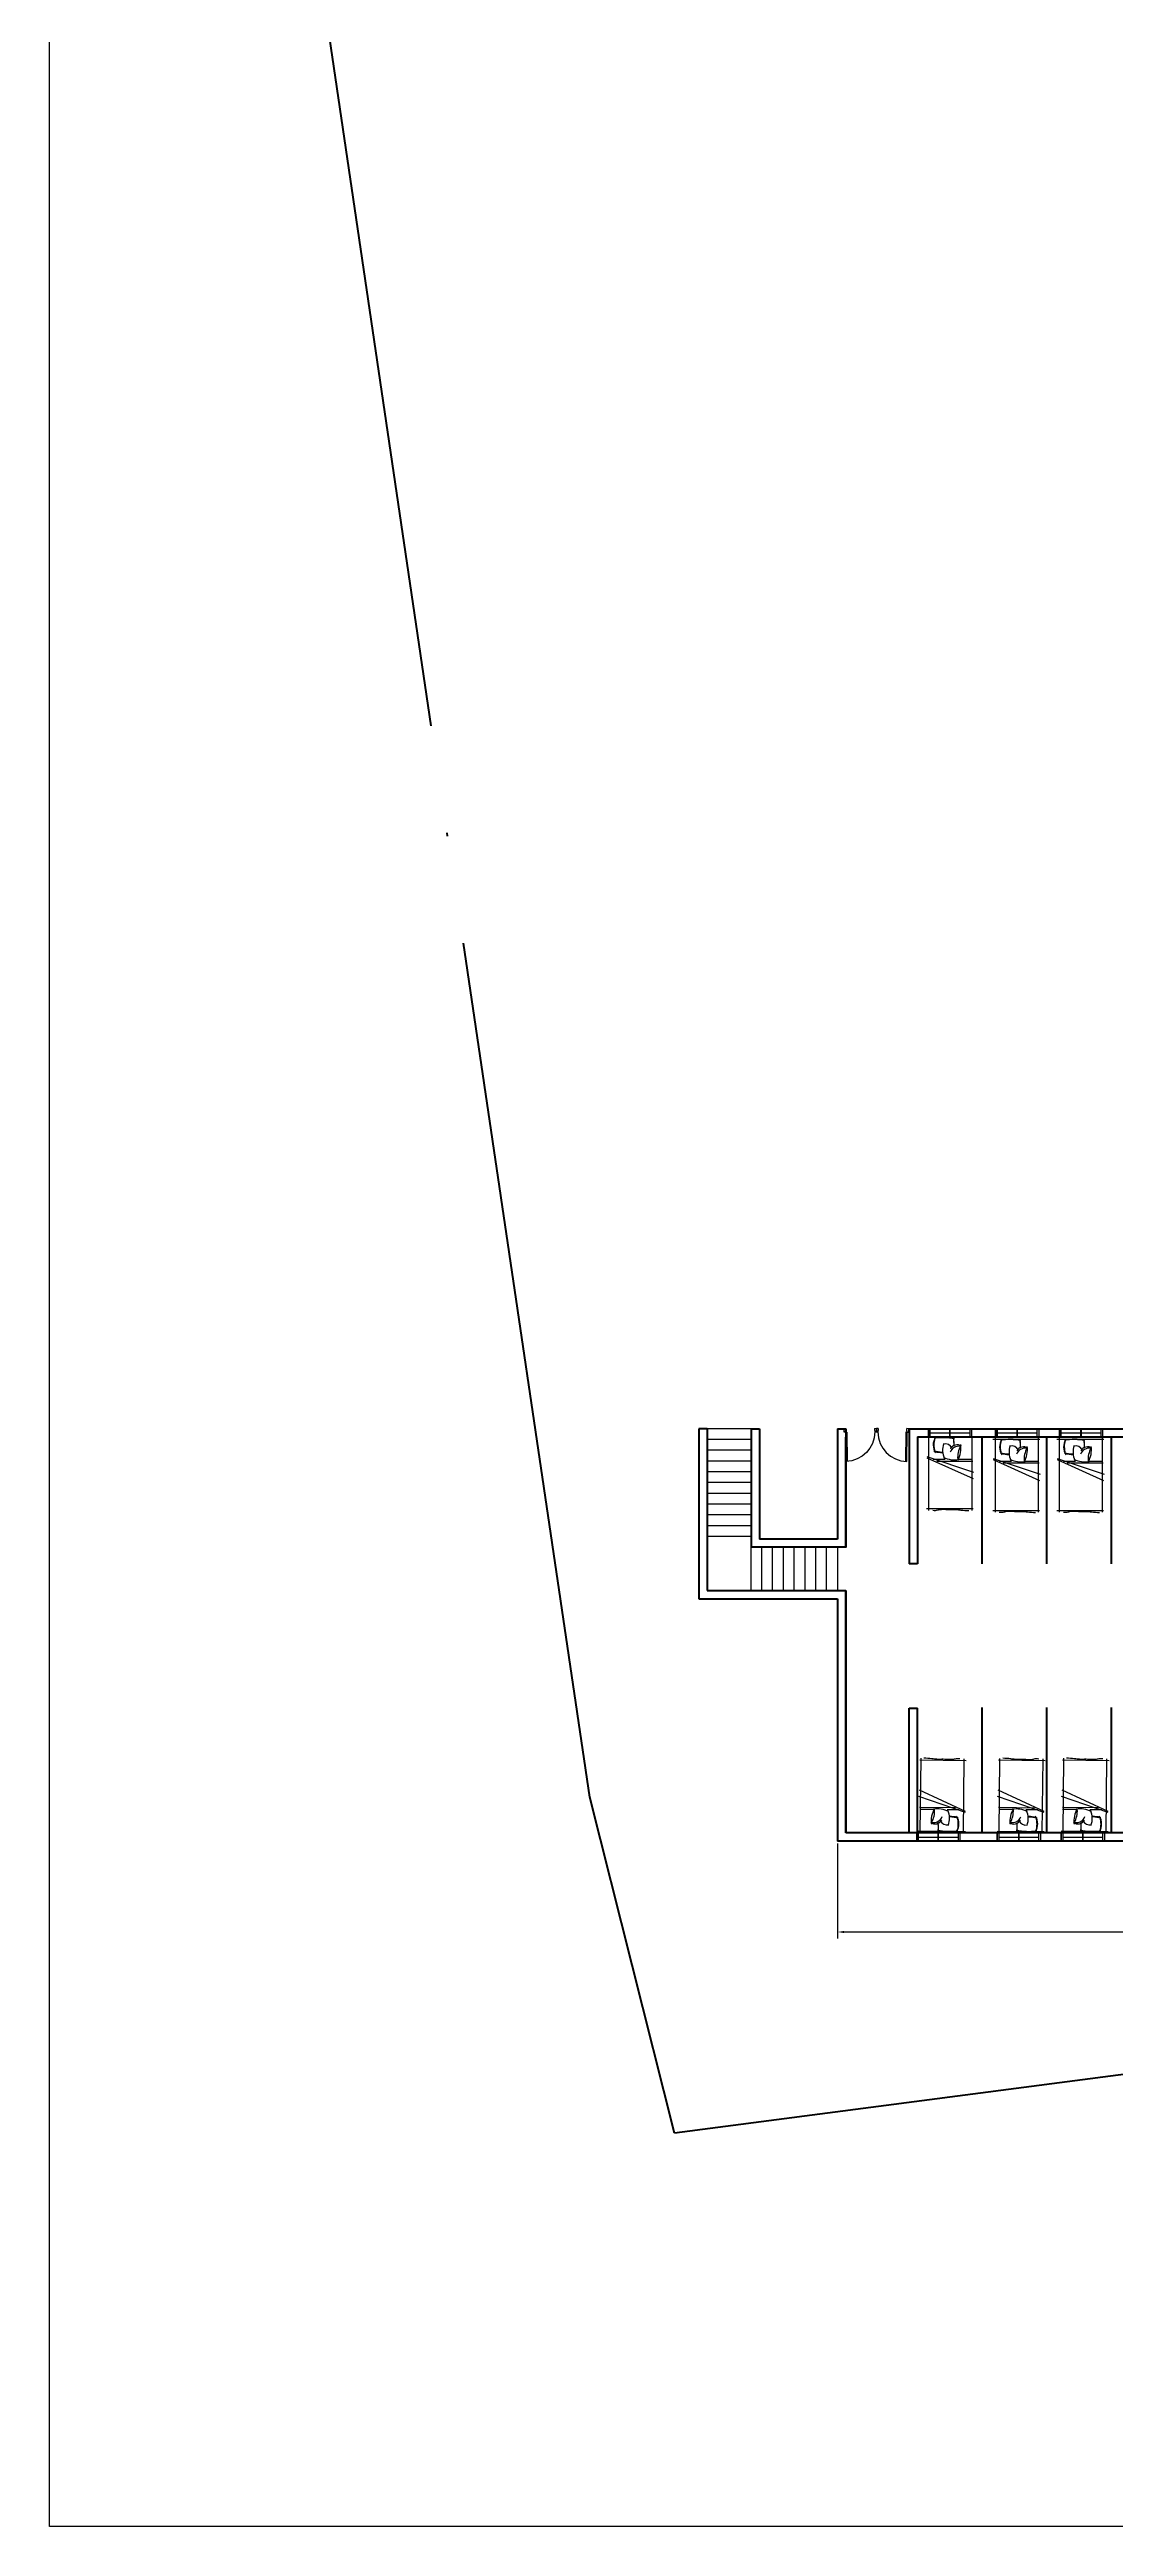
# Model space of a CAD drawing. Header units: metres. Extents: x -353 to 1688, y -477 to 135.
# Drawn here: x -352.9 to -323.2, y -477.2 to -408.4 of the extents above; entities that cross this region are included whole.
import ezdxf

# ---------------------------------------------------------------- set-up
doc = ezdxf.new("R2010")
doc.units = ezdxf.units.M
doc.header["$MEASUREMENT"] = 0
doc.linetypes.add('ACAD_ISO04W100', pattern=[30, 24, -3, 0, -3])
for name, color, linetype, lineweight in [('DIMENSION', 240, 'Continuous', 40), ('SITE BOUNDARY', 6, 'ACAD_ISO04W100', 60), ('WALL', 2, 'Continuous', 40)]:
    doc.layers.add(name, color=color, linetype=linetype, lineweight=lineweight)
doc.layers.add('door space', color=1, linetype='Continuous')
doc.layers.add('WINDOW', color=10, linetype='Continuous')
doc.layers.add('FURNITURE', color=130, linetype='Continuous', plot=False)
doc.layers.add('STAIR', color=231, linetype='Continuous', plot=False)
doc.styles.get("Standard").update_dxf_attribs({"font": 'arial.ttf'})
doc.dimstyles.new('Annotative', dxfattribs={"dimscale": 0, "dimtxt": 0.18, "dimasz": 0.18, "dimexe": 0.18, "dimexo": 0.0625, "dimgap": 0.09, "dimtad": 0, "dimtih": 1, "dimtoh": 1, "dimdec": 4, "dimzin": 0, "dimdsep": 46, "dimtxsty": 'Standard', "dimcen": 0.09, "dimadec": 0, "dimazin": 0, "dimtfac": 1, "dimtdec": 4, "dimtofl": 0, "dimtmove": 0, "dimatfit": 3, "dimfxl": 1, "dimtolj": 1, "dimtzin": 0, "dimarcsym": 0})

# ---------------------------------------------------------------- blocks, each defined once
blk = doc.blocks.new('*D422')
at = {"layer": 'Defpoints', "color": 0, "transparency": 16777216}
for p in [(-330.954, -458.16), (-300.071, -458.16), (-330.954, -460.684)]:
    blk.add_point(p, dxfattribs=at)
at = {"layer": 'DIMENSION', "color": 0, "lineweight": -2, "transparency": 16777216}
for p, q in [((-330.954, -458.222), (-330.954, -460.864)), ((-300.071, -458.222), (-300.071, -460.864)), ((-330.774, -460.684), (-316.029, -460.684)), ((-300.251, -460.684), (-314.996, -460.684))]:
    blk.add_line(p, q, dxfattribs=at)
at = {"layer": 'DIMENSION', "color": 0, "transparency": 16777216}
for points in [[(-330.774, -460.654), (-330.774, -460.714), (-330.954, -460.684)], [(-300.251, -460.654), (-300.251, -460.714), (-300.071, -460.684)]]:
    blk.add_solid(points, dxfattribs=at)
at = {"layer": 'DIMENSION', "color": 0, "transparency": 16777216, "insert": (-315.513, -460.684), "char_height": 0.18, "attachment_point": 5}
blk.add_mtext('\\A1;30.8831', dxfattribs=at)

msp = doc.modelspace()

# ---------------------------------------------------------------- linework, layer by layer
at = {"layer": 'Defpoints'}
msp.add_lwpolyline([(-278.62823, -477.20867), (-352.87823, -477.20867), (-352.87823, -372.20867), (-278.62823, -372.20867)], close=True, dxfattribs=at)
at = {"layer": 'door space'}
for p, q in [((-330.77583, -446.69316), (-330.72583, -446.69266)), ((-330.77483, -446.79315), (-330.77583, -446.69316)), ((-330.72983, -446.7927), (-330.77483, -446.79315)), ((-330.72523, -446.75265), (-330.73023, -446.7527)), ((-330.72983, -446.7927), (-330.73023, -446.7527)), ((-330.72983, -446.7927), (-330.69483, -446.79235)), ((-330.7217, -447.60266), (-330.72983, -446.7927)), ((-330.72523, -446.75265), (-330.72583, -446.69266)), ((-330.69483, -446.79235), (-330.6867, -447.60231)), ((-329.92587, -446.68463), (-329.87587, -446.68412)), ((-329.92587, -446.68463), (-329.92527, -446.74462)), ((-329.92027, -446.74457), (-329.92527, -446.74462)), ((-329.92027, -446.74457), (-329.91987, -446.78457)), ((-329.87487, -446.78412), (-329.91987, -446.78457)), ((-329.87587, -446.68412), (-329.87688, -446.78412)), ((-329.87688, -446.78412), (-329.83188, -446.78457)), ((-329.87587, -446.68412), (-329.87487, -446.78412)), ((-329.82588, -446.68463), (-329.87587, -446.68412)), ((-329.83148, -446.74457), (-329.83188, -446.78457)), ((-329.83148, -446.74457), (-329.82648, -446.74462)), ((-329.82588, -446.68463), (-329.82648, -446.74462)), ((-329.05692, -446.79235), (-329.06505, -447.60231)), ((-329.02192, -446.7927), (-329.05692, -446.79235)), ((-329.03005, -447.60266), (-329.02192, -446.7927)), ((-329.02652, -446.75265), (-329.02592, -446.69266)), ((-329.02652, -446.75265), (-329.02152, -446.7527)), ((-328.97592, -446.69316), (-329.02592, -446.69266)), ((-329.02192, -446.7927), (-329.02152, -446.7527)), ((-329.02192, -446.7927), (-328.97692, -446.79315)), ((-328.97692, -446.79315), (-328.97592, -446.69316))]:
    msp.add_line(p, q, dxfattribs=at)
at = {"layer": 'door space', "extrusion": (0, 0, -1)}
msp.add_ellipse((-330.72983, -446.7927), major_axis=(-0.56698, -0.57848), ratio=1, start_param=3.92699082, end_param=5.49778714, dxfattribs=at)
at = {"layer": 'door space'}
msp.add_ellipse((-329.02192, -446.7927), major_axis=(0.56698, -0.57848), ratio=1, start_param=3.92699082, end_param=5.49778714, dxfattribs=at)
at = {"layer": 'FURNITURE', "color": 7, "linetype": 'Continuous'}
for p, q in [((-328.48074, -446.93235), (-327.17241, -446.93235)), ((-326.63299, -446.98585), (-325.32465, -446.98585)), ((-324.85211, -446.98585), (-323.54378, -446.98585)), ((-327.39622, -457.9003), (-328.70446, -457.88532)), ((-325.20521, -457.90272), (-326.51346, -457.88774)), ((-323.42561, -457.90055), (-324.73386, -457.88558))]:
    msp.add_line(p, q, dxfattribs=at)
at = {"layer": 'FURNITURE', "linetype": 'Continuous'}
for p, q in [((-328.47181, -447.47069), (-327.16989, -447.90244)), ((-328.4714, -447.49973), (-327.18695, -448.08006)), ((-328.42272, -446.90231), (-328.42272, -448.96406)), ((-327.22272, -446.90231), (-327.22272, -448.96406)), ((-326.62406, -447.52419), (-325.32214, -447.95593)), ((-326.57496, -446.95581), (-326.57496, -449.01755)), ((-325.37496, -446.95581), (-325.37496, -449.01755)), ((-324.84318, -447.52419), (-323.54126, -447.95593)), ((-324.79409, -446.95581), (-324.79409, -449.01755)), ((-323.59409, -446.95581), (-323.59409, -449.01755)), ((-328.30027, -447.54195), (-327.9617, -447.54195)), ((-328.1979, -447.59275), (-327.19623, -447.59275)), ((-327.58491, -447.54195), (-327.20579, -447.54195)), ((-326.62365, -447.55323), (-325.3392, -448.13355)), ((-326.45252, -447.59545), (-326.11395, -447.59545)), ((-326.35015, -447.64625), (-325.34847, -447.64625)), ((-325.73716, -447.59545), (-325.35803, -447.59545)), ((-324.84277, -447.55323), (-323.55832, -448.13355)), ((-324.67164, -447.59545), (-324.33307, -447.59545)), ((-324.56927, -447.64625), (-323.5676, -447.64625)), ((-323.95628, -447.59545), (-323.57716, -447.59545)), ((-328.48074, -448.90935), (-327.18572, -448.90935)), ((-326.63299, -448.96285), (-325.33797, -448.96285)), ((-324.85211, -448.96285), (-323.55709, -448.96285)), ((-327.37359, -455.92343), (-328.66852, -455.90861)), ((-328.6545, -457.91594), (-328.6309, -455.85433)), ((-327.45458, -457.92968), (-327.43098, -455.86806)), ((-325.18258, -455.92585), (-326.47752, -455.91102)), ((-326.4635, -457.91836), (-326.4399, -455.85675)), ((-325.26358, -457.93209), (-325.23998, -455.87048)), ((-323.40298, -455.92368), (-324.69792, -455.90886)), ((-324.68389, -457.9162), (-324.6603, -455.85458)), ((-323.48397, -457.92993), (-323.46037, -455.86832)), ((-327.39898, -457.36189), (-328.69587, -456.91528)), ((-327.39906, -457.33285), (-328.67679, -456.73786)), ((-325.20798, -457.36431), (-326.50487, -456.91769)), ((-325.20806, -457.33527), (-326.48578, -456.74028)), ((-323.42838, -457.36215), (-324.72527, -456.91553)), ((-323.42846, -457.33311), (-324.70618, -456.73812)), ((-327.67148, -457.2367), (-328.67309, -457.22524)), ((-328.28501, -457.28048), (-328.66411, -457.27615)), ((-327.5697, -457.28867), (-327.90824, -457.2848)), ((-325.48047, -457.23912), (-326.48208, -457.22766)), ((-326.094, -457.2829), (-326.4731, -457.27856)), ((-325.37869, -457.29109), (-325.71724, -457.28721)), ((-323.70087, -457.23696), (-324.70248, -457.22549)), ((-324.3144, -457.28074), (-324.6935, -457.2764)), ((-323.59909, -457.28893), (-323.93763, -457.28505))]:
    msp.add_line(p, q, dxfattribs=at)
for points in [[(-328.30307, -448.95755, 0.15235432), (-328.16635, -448.9491, 0.05352755), (-328.12582, -448.94229, -0.05589674), (-327.88373, -448.93984, 0.02697324), (-327.79613, -448.94193, -0.03694731), (-327.65832, -448.93997, -0.03644179), (-327.52336, -448.95506, 0.02377551), (-327.30087, -448.96559)], [(-326.45531, -449.01104, 0.15235432), (-326.3186, -449.0026, 0.05352755), (-326.27807, -448.99578, -0.05589674), (-326.03597, -448.99333, 0.02697324), (-325.94838, -448.99542, -0.03694731), (-325.81056, -448.99346, -0.03644179), (-325.6756, -449.00856, 0.02377551), (-325.45312, -449.01909)], [(-324.67444, -449.01104, 0.15235432), (-324.53772, -449.0026, 0.05352755), (-324.49719, -448.99578, -0.05589674), (-324.2551, -448.99333, 0.02697324), (-324.1675, -448.99542, -0.03694731), (-324.02969, -448.99346, -0.03644179), (-323.89473, -449.00856, 0.02377551), (-323.67224, -449.01909)], [(-327.5507, -455.8732, 0.15235432), (-327.6875, -455.88008, 0.05352755), (-327.72811, -455.88644, -0.05589674), (-327.97021, -455.88611, 0.02697324), (-328.05778, -455.88302, -0.03694731), (-328.19561, -455.8834, -0.03644179), (-328.33039, -455.86677, 0.02377551), (-328.55273, -455.85369)], [(-325.35969, -455.87562, 0.15235432), (-325.49649, -455.8825, 0.05352755), (-325.5371, -455.88885, -0.05589674), (-325.77921, -455.88853, 0.02697324), (-325.86677, -455.88544, -0.03694731), (-326.0046, -455.88582, -0.03644179), (-326.13938, -455.86918, 0.02377551), (-326.36173, -455.85611)], [(-323.58009, -455.87346, 0.15235432), (-323.71689, -455.88034, 0.05352755), (-323.7575, -455.88669, -0.05589674), (-323.99961, -455.88637, 0.02697324), (-324.08717, -455.88328, -0.03694731), (-324.225, -455.88366, -0.03644179), (-324.35978, -455.86702, 0.02377551), (-324.58213, -455.85394)]]:
    msp.add_lwpolyline(points, format="xyb", dxfattribs=at)
at = {"layer": 'FURNITURE', "color": 7, "linetype": 'Continuous'}
for centre, radius, start, end in [((-327.90658, -447.14845), 0.38873, 147.5099621, 213.8335945), ((-328.00512, -448.34976), 1.41732, 78.5793356, 100.0172144), ((-327.99043, -446.10774), 1.25148, 258.1169154, 267.8849264), ((-327.52028, -447.29171), 0.51276, 159.302573, 206.5026347), ((-327.96429, -447.32616), 0.20995, 24.7523182, 103.9191799), ((-327.69544, -446.85542), 0.70718, 243.9599756, 279.3473847), ((-327.62837, -447.35082), 0.20816, 54.167062, 153.8421297), ((-329.21653, -447.15835), 1.50512, 359.1535781, 7.5532947), ((-326.95567, -447.49725), 0.65945, 151.0455512, 184.1496924), ((-328.14686, -447.2371), 0.62481, 328.6541912, 9.1976874), ((-326.05883, -447.20195), 0.38873, 147.5099621, 213.8335945), ((-326.15737, -448.40326), 1.41732, 78.5793356, 100.0172144), ((-326.14268, -446.16124), 1.25148, 258.1169154, 267.8849264), ((-325.67253, -447.34521), 0.51276, 159.302573, 206.5026347), ((-326.11654, -447.37966), 0.20995, 24.7523182, 103.9191799), ((-325.78062, -447.40431), 0.20816, 54.167062, 153.8421297), ((-327.36878, -447.21185), 1.50512, 359.1535781, 7.5532947), ((-325.10791, -447.55075), 0.65945, 151.0455512, 184.1496924), ((-326.29911, -447.2906), 0.62481, 328.6541912, 9.1976874), ((-324.27795, -447.20195), 0.38873, 147.5099621, 213.8335945), ((-324.37649, -448.40326), 1.41732, 78.5793356, 100.0172144), ((-324.3618, -446.16124), 1.25148, 258.1169154, 267.8849264), ((-323.89165, -447.34521), 0.51276, 159.302573, 206.5026347), ((-324.33566, -447.37966), 0.20995, 24.7523182, 103.9191799), ((-323.99974, -447.40431), 0.20816, 54.167062, 153.8421297), ((-325.5879, -447.21185), 1.50512, 359.1535781, 7.5532947), ((-323.32704, -447.55075), 0.65945, 151.0455512, 184.1496924), ((-324.51823, -447.2906), 0.62481, 328.6541912, 9.1976874), ((-325.84768, -446.90892), 0.70718, 243.9599756, 279.3473847), ((-324.06681, -446.90892), 0.70718, 243.9599756, 279.3473847), ((-328.24374, -457.47211), 0.20816, 233.5112334, 333.1863011), ((-327.72659, -457.59175), 0.62481, 147.9983626, 188.5418588), ((-328.91473, -457.31798), 0.65945, 330.3897225, 3.4938638), ((-328.18235, -457.96824), 0.70718, 63.304147, 98.6915561), ((-326.65789, -457.68274), 1.50512, 178.4977494, 186.897466), ((-327.85558, -456.47754), 1.41732, 257.923507, 279.3613858), ((-327.90812, -457.50061), 0.20995, 204.0964896, 283.2633513), ((-328.3525, -457.52997), 0.51276, 338.6467443, 25.8468061), ((-327.89593, -458.71924), 1.25148, 77.4610868, 87.2290978), ((-327.96786, -457.67764), 0.38873, 326.8541335, 33.1777659), ((-326.05273, -457.47452), 0.20816, 233.5112334, 333.1863011), ((-325.53558, -457.59417), 0.62481, 147.9983626, 188.5418588), ((-326.72372, -457.3204), 0.65945, 330.3897225, 3.4938638), ((-325.99135, -457.97065), 0.70718, 63.304147, 98.6915561), ((-324.46688, -457.68515), 1.50512, 178.4977494, 186.897466), ((-325.66458, -456.47996), 1.41732, 257.923507, 279.3613858), ((-325.71712, -457.50302), 0.20995, 204.0964896, 283.2633513), ((-326.1615, -457.53239), 0.51276, 338.6467443, 25.8468061), ((-325.70493, -458.72166), 1.25148, 77.4610868, 87.2290978), ((-325.77686, -457.68006), 0.38873, 326.8541335, 33.1777659), ((-324.27313, -457.47236), 0.20816, 233.5112334, 333.1863011), ((-323.75598, -457.59201), 0.62481, 147.9983626, 188.5418588), ((-324.94412, -457.31824), 0.65945, 330.3897225, 3.4938638), ((-324.21174, -457.96849), 0.70718, 63.304147, 98.6915561), ((-322.68728, -457.68299), 1.50512, 178.4977494, 186.897466), ((-323.88498, -456.4778), 1.41732, 257.923507, 279.3613858), ((-323.93752, -457.50086), 0.20995, 204.0964896, 283.2633513), ((-324.38189, -457.53022), 0.51276, 338.6467443, 25.8468061), ((-323.92533, -458.7195), 1.25148, 77.4610868, 87.2290978), ((-323.99726, -457.6779), 0.38873, 326.8541335, 33.1777659)]:
    msp.add_arc(centre, radius, start, end, dxfattribs=at)
at = {"layer": 'FURNITURE', "linetype": 'Continuous'}
for centre, radius, start, end in [((-327.6156, -447.13732), 0.66193, 163.9263495, 197.1408686), ((-329.22891, -457.32676), 10.04598, 83.2132218, 84.5476162), ((-328.03089, -448.67992), 1.7363, 79.0486901, 97.9408411), ((-327.58966, -447.4302), 0.24841, 78.0412562, 160.8342262), ((-324.81641, -446.94156), 2.91289, 180.1062848, 184.3311669), ((-325.76785, -447.19082), 0.66193, 163.9263495, 197.1408686), ((-327.38116, -457.38026), 10.04598, 83.2132218, 84.5476162), ((-326.18313, -448.73342), 1.7363, 79.0486901, 97.9408411), ((-325.74191, -447.48369), 0.24841, 78.0412562, 160.8342262), ((-322.96866, -446.99506), 2.91289, 180.1062848, 184.3311669), ((-323.98697, -447.19082), 0.66193, 163.9263495, 197.1408686), ((-325.60028, -457.38026), 10.04598, 83.2132218, 84.5476162), ((-324.40226, -448.73342), 1.7363, 79.0486901, 97.9408411), ((-323.96103, -447.48369), 0.24841, 78.0412562, 160.8342262), ((-321.18778, -446.99506), 2.91289, 180.1062848, 184.3311669), ((-328.28154, -457.39229), 0.24841, 257.3854276, 340.1783976), ((-327.82604, -456.1477), 1.7363, 258.3928615, 277.2850124), ((-331.0602, -457.84915), 2.91289, 359.4504562, 3.6753383), ((-326.52912, -447.51514), 10.04598, 262.5573932, 263.8917875), ((-328.25895, -457.68544), 0.66193, 343.2705209, 16.4850399), ((-326.09053, -457.39471), 0.24841, 257.3854276, 340.1783976), ((-325.63503, -456.15011), 1.7363, 258.3928615, 277.2850124), ((-328.8692, -457.85157), 2.91289, 359.4504562, 3.6753383), ((-324.33811, -447.51755), 10.04598, 262.5573932, 263.8917875), ((-326.06795, -457.68786), 0.66193, 343.2705209, 16.4850399), ((-324.31093, -457.39254), 0.24841, 257.3854276, 340.1783976), ((-323.85543, -456.14795), 1.7363, 258.3928615, 277.2850124), ((-327.08959, -457.84941), 2.91289, 359.4504562, 3.6753383), ((-322.55851, -447.51539), 10.04598, 262.5573932, 263.8917875), ((-324.28835, -457.6857), 0.66193, 343.2705209, 16.4850399)]:
    msp.add_arc(centre, radius, start, end, dxfattribs=at)
at = {"layer": 'SITE BOUNDARY'}
for p, q in [((-337.84936, -456.93413), (-347.9288, -388.84067)), ((-335.49006, -466.27349), (-337.84936, -456.93413)), ((-311.90105, -463.18879), (-335.49006, -466.27349))]:
    msp.add_line(p, q, dxfattribs=at)
at = {"layer": 'STAIR'}
for p, q in [((-333.36098, -446.6931), (-334.58551, -446.6931)), ((-333.36098, -446.9931), (-334.58551, -446.9931)), ((-333.36098, -447.2931), (-334.58551, -447.2931)), ((-333.36098, -447.59222), (-334.58551, -447.59222)), ((-333.36098, -447.89222), (-334.58551, -447.89222)), ((-333.36098, -448.19222), (-334.58551, -448.19222)), ((-333.36098, -448.49222), (-334.58551, -448.49222)), ((-333.36098, -448.79222), (-334.58551, -448.79222)), ((-333.36098, -449.09222), (-334.58551, -449.09222)), ((-333.36098, -449.39222), (-334.58551, -449.39222)), ((-333.36098, -449.69222), (-334.58551, -449.69222)), ((-333.36098, -451.1931), (-333.36098, -449.9931)), ((-333.13098, -449.98776), (-333.13098, -449.9931)), ((-333.06098, -451.1931), (-333.06098, -449.9931)), ((-332.76098, -451.1931), (-332.76098, -449.9931)), ((-332.46098, -451.1931), (-332.46098, -449.9931)), ((-332.16098, -451.1931), (-332.16098, -449.9931)), ((-331.86098, -451.1931), (-331.86098, -449.9931)), ((-331.86098, -451.1931), (-331.86098, -449.9931)), ((-331.56098, -451.1931), (-331.56098, -449.9931)), ((-331.26098, -451.1931), (-331.26098, -449.9931)), ((-330.72407, -449.99222), (-330.95407, -449.99222)), ((-330.95407, -449.99222), (-330.95407, -451.19222))]:
    msp.add_line(p, q, dxfattribs=at)
at = {"layer": 'WALL'}
for p, q in [((-334.81551, -446.6931), (-334.81551, -449.99222)), ((-334.58551, -446.6931), (-334.81551, -446.6931)), ((-334.58551, -446.6931), (-334.58551, -449.99222)), ((-333.36098, -446.6931), (-333.36098, -449.9931)), ((-333.36098, -446.6931), (-333.13098, -446.6931)), ((-333.13098, -446.6931), (-333.13098, -449.76222)), ((-330.95407, -446.69993), (-330.72407, -446.69993)), ((-330.95407, -446.69993), (-330.95407, -449.76222)), ((-330.72407, -446.69993), (-330.72407, -449.99222)), ((-328.96098, -446.6931), (-305.10098, -446.6931)), ((-328.96098, -446.6931), (-328.96098, -450.44761)), ((-330.72407, -449.99222), (-330.72407, -446.92993)), ((-328.73098, -446.9231), (-328.73098, -450.44761)), ((-328.73098, -446.9231), (-305.49407, -446.9231)), ((-326.93098, -450.44761), (-326.93098, -446.9231)), ((-325.13098, -450.44761), (-325.13098, -446.9231)), ((-323.33098, -450.44761), (-323.33098, -446.9231)), ((-334.81551, -449.99222), (-334.81551, -451.42222)), ((-334.58551, -449.99222), (-334.58551, -451.19222)), ((-330.72407, -449.98776), (-333.36098, -449.98776)), ((-330.95407, -449.76222), (-333.13098, -449.76222)), ((-328.73098, -450.44761), (-328.96098, -450.44761)), ((-328.73098, -450.44761), (-328.73098, -450.44761)), ((-334.81551, -451.42222), (-330.95407, -451.42222)), ((-334.58551, -451.19222), (-330.72407, -451.19222)), ((-330.95407, -451.42222), (-330.95407, -458.15993)), ((-330.72407, -457.92993), (-330.72407, -451.19222)), ((-330.72407, -451.19222), (-330.72407, -457.92993)), ((-328.96098, -457.9231), (-328.96098, -454.46222)), ((-328.96098, -454.46222), (-328.73098, -454.46222)), ((-328.73098, -457.9231), (-328.73098, -454.46222)), ((-326.93098, -457.9231), (-326.93098, -454.44761)), ((-325.13098, -457.9231), (-325.13098, -454.44761)), ((-323.33098, -457.9231), (-323.33098, -454.44761)), ((-300.07098, -458.15993), (-330.95407, -458.15993)), ((-307.13098, -457.9231), (-330.72407, -457.9231)), ((-329.56098, -457.9231), (-330.72407, -457.9231))]:
    msp.add_line(p, q, dxfattribs=at)
at = {"layer": 'WINDOW'}
for p, q in [((-328.42926, -446.69403), (-327.22926, -446.69403)), ((-328.42926, -446.92403), (-328.42926, -446.69403)), ((-328.41848, -446.92403), (-328.41848, -446.69403)), ((-328.37926, -446.92403), (-328.37926, -446.69403)), ((-328.37926, -446.80903), (-327.27926, -446.80903)), ((-327.82926, -446.92403), (-327.82926, -446.69403)), ((-327.81848, -446.92403), (-327.81848, -446.69403)), ((-327.27926, -446.69403), (-327.27926, -446.92403)), ((-327.22926, -446.69403), (-327.22926, -446.92403)), ((-326.5583, -446.69115), (-325.3583, -446.69115)), ((-326.5583, -446.92115), (-326.5583, -446.69115)), ((-326.54753, -446.92115), (-326.54753, -446.69115)), ((-326.5083, -446.92115), (-326.5083, -446.69115)), ((-326.5083, -446.80615), (-325.4083, -446.80615)), ((-325.9583, -446.92115), (-325.9583, -446.69115)), ((-325.94753, -446.92115), (-325.94753, -446.69115)), ((-325.4083, -446.69115), (-325.4083, -446.92115)), ((-325.3583, -446.69115), (-325.3583, -446.92115)), ((-324.78391, -446.69711), (-323.58391, -446.69711)), ((-324.78391, -446.92711), (-324.78391, -446.69711)), ((-324.77314, -446.92711), (-324.77314, -446.69711)), ((-324.73391, -446.92711), (-324.73391, -446.69711)), ((-324.73391, -446.81211), (-323.63391, -446.81211)), ((-324.18391, -446.92711), (-324.18391, -446.69711)), ((-324.17314, -446.92711), (-324.17314, -446.69711)), ((-323.63391, -446.69711), (-323.63391, -446.92711)), ((-323.58391, -446.69711), (-323.58391, -446.92711)), ((-327.22926, -446.92403), (-328.42926, -446.92403)), ((-328.42926, -446.92403), (-327.82926, -446.92403)), ((-325.3583, -446.92115), (-326.5583, -446.92115)), ((-326.5583, -446.92115), (-325.9583, -446.92115)), ((-323.58391, -446.92711), (-324.78391, -446.92711)), ((-324.78391, -446.92711), (-324.18391, -446.92711)), ((-328.75446, -457.92968), (-327.55446, -457.92968)), ((-328.75446, -458.15968), (-328.75446, -457.92968)), ((-327.55446, -458.15968), (-328.75446, -458.15968)), ((-328.75446, -458.15968), (-328.15446, -458.15968)), ((-328.74369, -458.15968), (-328.74369, -457.92968)), ((-328.70446, -458.15968), (-328.70446, -457.92968)), ((-328.70446, -458.04468), (-327.60446, -458.04468)), ((-328.15446, -458.15968), (-328.15446, -457.92968)), ((-328.14369, -458.15968), (-328.14369, -457.92968)), ((-327.60446, -457.92968), (-327.60446, -458.15968)), ((-327.55446, -457.92968), (-327.55446, -458.15968)), ((-326.51346, -457.93209), (-325.31346, -457.93209)), ((-326.51346, -458.16209), (-326.51346, -457.93209)), ((-325.31346, -458.16209), (-326.51346, -458.16209)), ((-326.51346, -458.16209), (-325.91346, -458.16209)), ((-326.50268, -458.16209), (-326.50268, -457.93209)), ((-326.46346, -458.16209), (-326.46346, -457.93209)), ((-326.46346, -458.04709), (-325.36346, -458.04709)), ((-325.91346, -458.16209), (-325.91346, -457.93209)), ((-325.90268, -458.16209), (-325.90268, -457.93209)), ((-325.36346, -457.93209), (-325.36346, -458.16209)), ((-325.31346, -457.93209), (-325.31346, -458.16209)), ((-324.73386, -457.92993), (-323.53386, -457.92993)), ((-324.73386, -458.15993), (-324.73386, -457.92993)), ((-323.53386, -458.15993), (-324.73386, -458.15993)), ((-324.73386, -458.15993), (-324.13386, -458.15993)), ((-324.72308, -458.15993), (-324.72308, -457.92993)), ((-324.68386, -458.15993), (-324.68386, -457.92993)), ((-324.68386, -458.04493), (-323.58386, -458.04493)), ((-324.13386, -458.15993), (-324.13386, -457.92993)), ((-324.12308, -458.15993), (-324.12308, -457.92993)), ((-323.58386, -457.92993), (-323.58386, -458.15993)), ((-323.53386, -457.92993), (-323.53386, -458.15993))]:
    msp.add_line(p, q, dxfattribs=at)

# ---------------------------------------------------------------- dimensions: what is measured, and where the dimension line sits
at = {"layer": 'DIMENSION'}
dim = msp.add_linear_dim(base=(-330.95407, -460.68446), p1=(-300.07098, -458.15993), p2=(-330.95407, -458.15993), dimstyle='Annotative', dxfattribs=at)
dim.commit()
dim.dimension.update_dxf_attribs({"geometry": '*D422', "text_midpoint": (-315.51253, -460.68446)})

doc.saveas('drawing.dxf')
